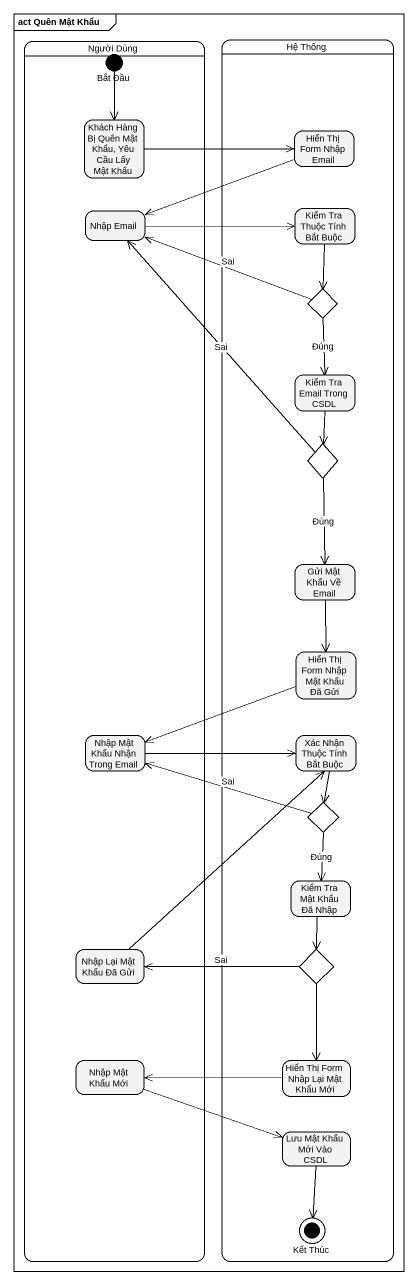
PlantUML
@startuml
mainframe act Quên Mật Khẩu
hide empty description
state "Người Dùng" as Người_Dùng {
  state "Bắt Đầu" as Bắt_Đầu <<start>>
  state "Khách Hàng Bị Quên Mật Khẩu, Yêu Cầu Lấy Mật Khẩu" as Khách_Hàng_Bị_Quên_Mật_Khẩu
  state "Nhập Email" as Nhập_Email
  state "Nhập Mật Khẩu Nhận Trong Email" as Nhập_Mật_Khẩu_Nhận_Trong
  state "Nhập Lại Mật Khẩu Đã Gửi" as Nhập_Lại_Mật_Khẩu_Đã_Gửi
  state "Nhập Mật Khẩu Mới" as Nhập_Mật_Khẩu_Mới
}
state "Hệ Thống" as Hệ_Thống {
  state "Hiển Thị Form Nhập Email" as Hiển_Thị_Form_Nhập_Email
  state "Kiểm Tra Thuộc Tính Bắt Buộc" as Kiểm_Tra_Thuộc_Tính_Bắt_Buộc
  state choice1 <<choice>>
  state "Kiểm Tra Email Trong CSDL" as Kiểm_Tra_Email_Trong_CSDL
  state choice2 <<choice>>
  state "Gửi Mật Khẩu Về Email" as Gửi_Mật_Khẩu_Về_Email
  state "Hiển Thị Form Nhập Mật Khẩu Đã Gửi" as Hiển_Thị_Form_Nhập_Mật_Khẩu
  state "Xác Nhận Thuộc Tính Bắt Buộc" as Xác_Nhận_Thuộc_Tính_Bắt_Buộc
  state choice3 <<choice>>
  state "Kiểm Tra Mật Khẩu Đã Nhập" as Kiểm_Tra_Mật_Khẩu_Đã_Nhập
  state choice4 <<choice>>
  state "Hiển Thị Form Nhập Lại Mật Khẩu Mới" as Hiển_Thị_Form_Nhập_Lại_Mật
  state "Lưu Mật Khẩu Mới Vào CSDL" as Lưu_Mật_Khẩu_Mới_Vào_CSDL
  state "Kết Thúc" as Kết_Thúc <<end>>
}
Bắt_Đầu --> Khách_Hàng_Bị_Quên_Mật_Khẩu
Khách_Hàng_Bị_Quên_Mật_Khẩu -right-> Hiển_Thị_Form_Nhập_Email
Hiển_Thị_Form_Nhập_Email -left-> Nhập_Email
Kiểm_Tra_Thuộc_Tính_Bắt_Buộc --> choice1
Nhập_Email -right-> Kiểm_Tra_Thuộc_Tính_Bắt_Buộc
choice1 -left-> Nhập_Email : Sai
choice1 --> Kiểm_Tra_Email_Trong_CSDL : Đúng
Kiểm_Tra_Email_Trong_CSDL --> choice2
choice2 -up-> Nhập_Email : Sai
choice2 --> Gửi_Mật_Khẩu_Về_Email : Đúng
Gửi_Mật_Khẩu_Về_Email --> Hiển_Thị_Form_Nhập_Mật_Khẩu
Hiển_Thị_Form_Nhập_Mật_Khẩu -left-> Nhập_Mật_Khẩu_Nhận_Trong
Nhập_Mật_Khẩu_Nhận_Trong -right-> Xác_Nhận_Thuộc_Tính_Bắt_Buộc
Xác_Nhận_Thuộc_Tính_Bắt_Buộc --> choice3
choice3 -left-> Nhập_Mật_Khẩu_Nhận_Trong : Sai
choice3 --> Kiểm_Tra_Mật_Khẩu_Đã_Nhập : Đúng
Kiểm_Tra_Mật_Khẩu_Đã_Nhập --> choice4
Nhập_Lại_Mật_Khẩu_Đã_Gửi -up-> Xác_Nhận_Thuộc_Tính_Bắt_Buộc
choice4 -left-> Nhập_Lại_Mật_Khẩu_Đã_Gửi : Sai
choice4 --> Hiển_Thị_Form_Nhập_Lại_Mật
Nhập_Mật_Khẩu_Mới -right-> Lưu_Mật_Khẩu_Mới_Vào_CSDL
Hiển_Thị_Form_Nhập_Lại_Mật -left-> Nhập_Mật_Khẩu_Mới
Lưu_Mật_Khẩu_Mới_Vào_CSDL --> Kết_Thúc
@enduml
